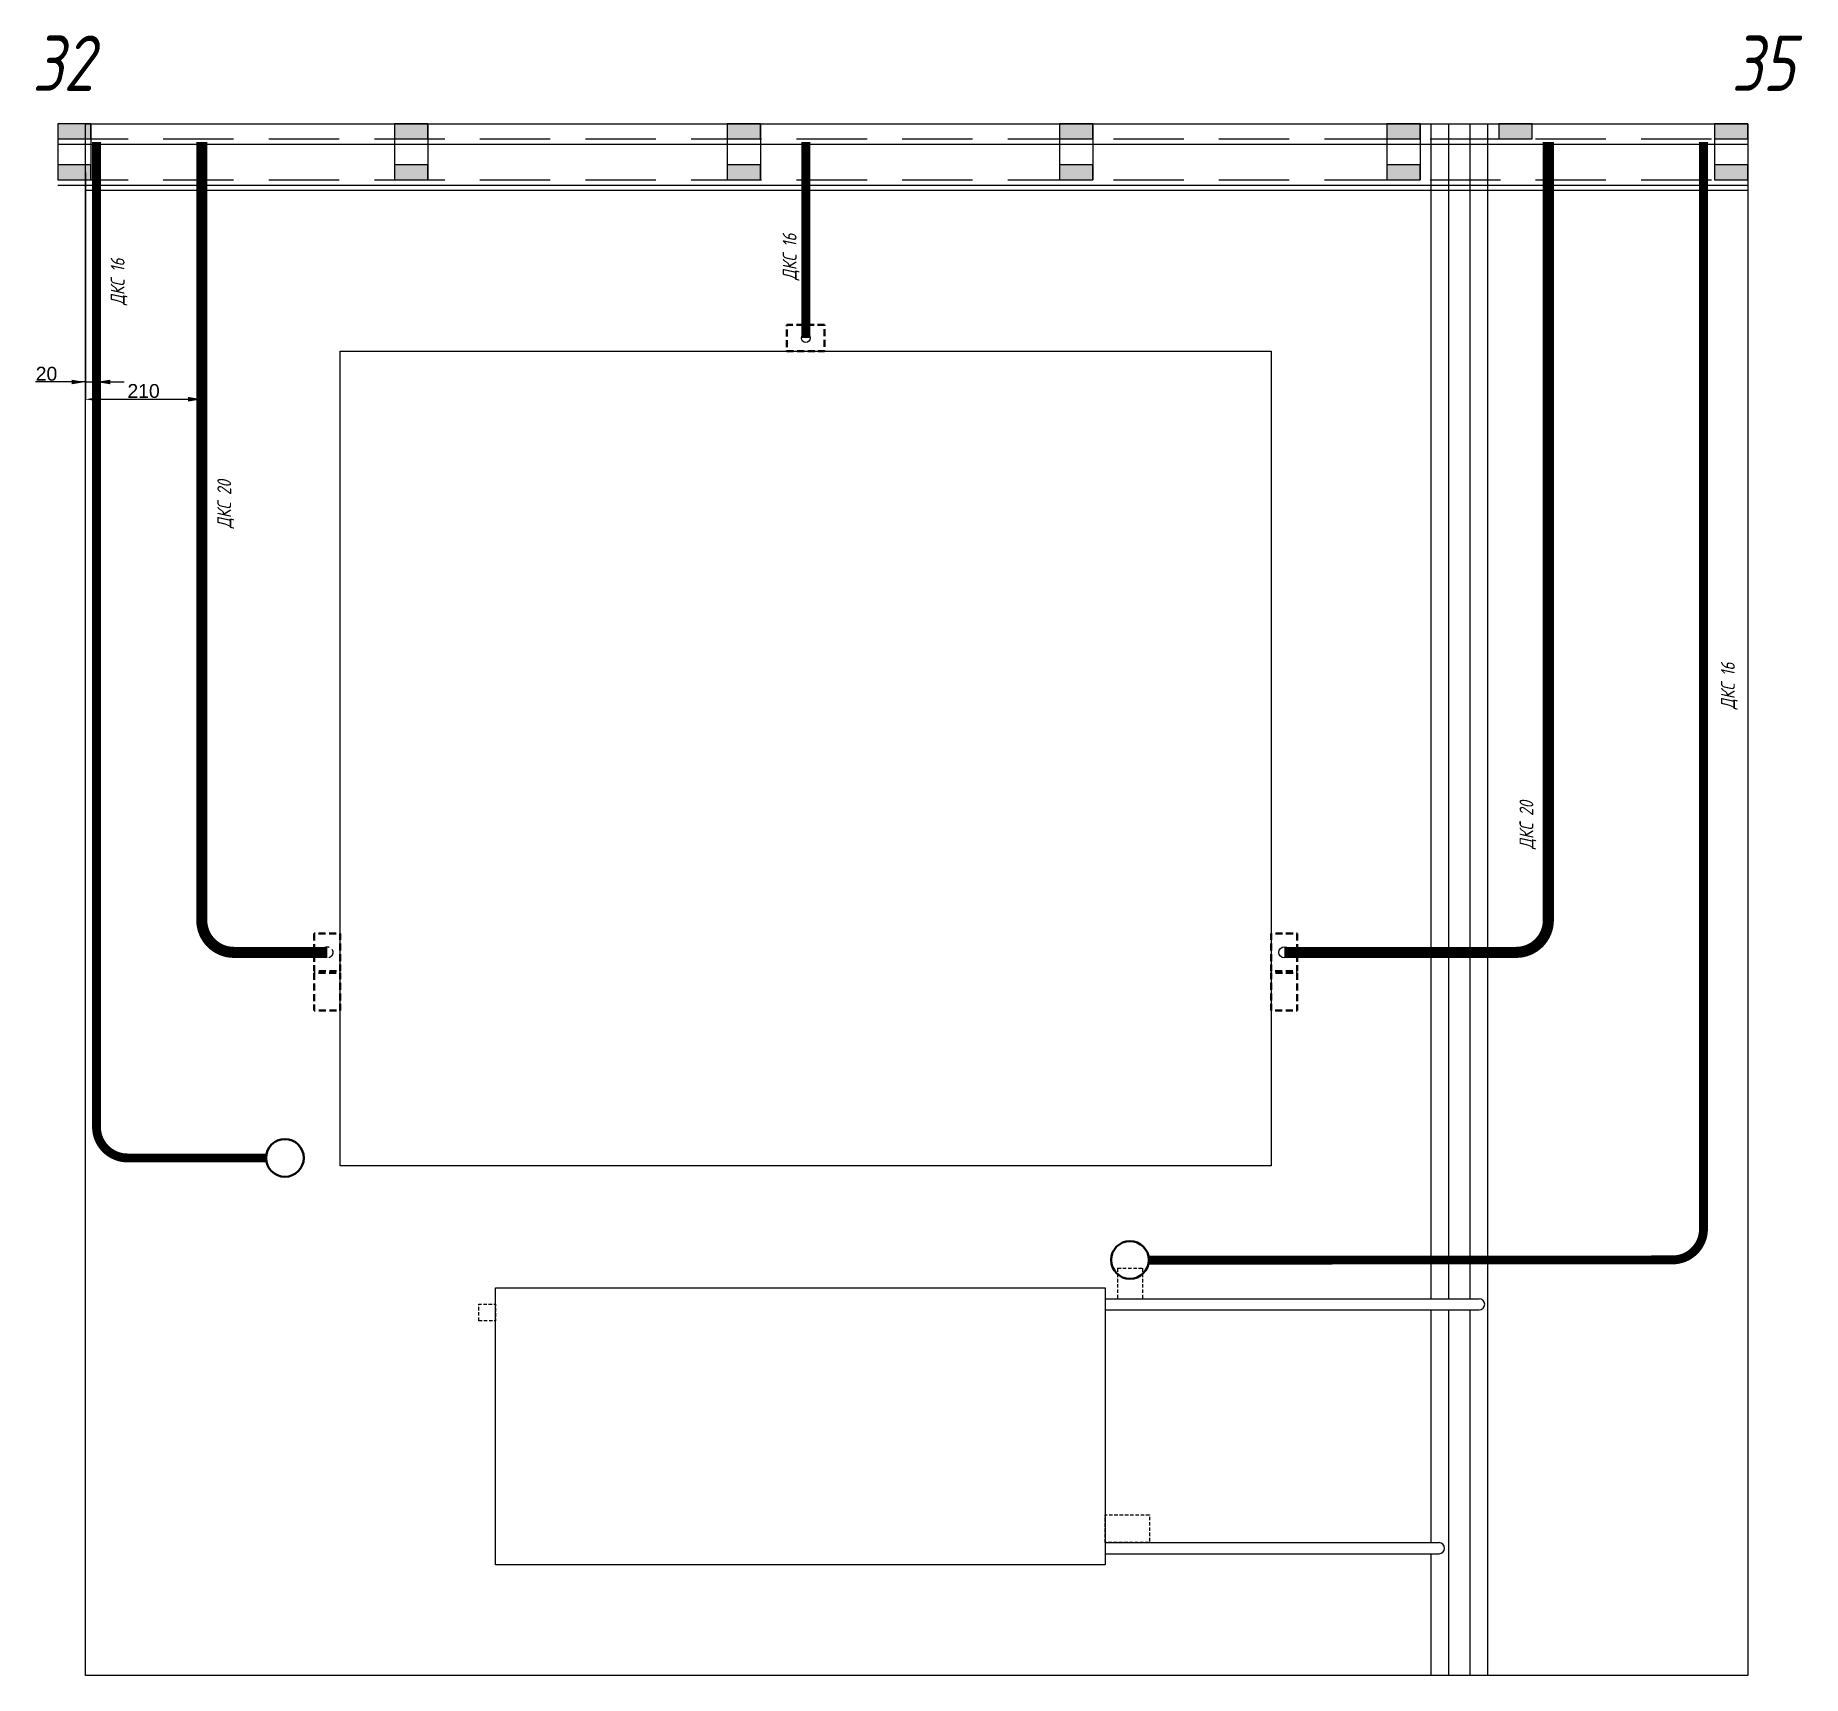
# Model space of a CAD drawing. Header units: millimetres. Extents: x -40 to 3149, y 0 to 2960.
import ezdxf
from ezdxf.enums import TextEntityAlignment as Align

# ---------------------------------------------------------------- set-up
doc = ezdxf.new("R2010")
doc.units = ezdxf.units.MM
doc.linetypes.add('DASHED', pattern=[19.05, 12.7, -6.35])
for name, color, linetype in [('01 Черновое', 7, 'Continuous'), ('02 ЭОМ и СС', 7, 'Continuous'), ('03 Потолок', 5, 'Continuous')]:
    doc.layers.add(name, color=color, linetype=linetype)
doc.styles.get("Standard").update_dxf_attribs({"font": 'arial.ttf'})
doc.styles.add('ГОСТ-ISOCPEUR', font='isocpeui.ttf', dxfattribs={"width": 0.8})
doc.dimstyles.new('ISO-25', dxfattribs={"dimtxt": 2.5, "dimasz": 2.5, "dimexe": 1.25, "dimexo": 0.625, "dimtad": 1, "dimtxsty": 'Standard', "dimcen": 2.5, "dimadec": 0, "dimazin": 0, "dimtfac": 1, "dimtmove": 0, "dimatfit": 3, "dimfxl": 1, "dimarcsym": 0})

# ---------------------------------------------------------------- blocks, each defined once
blk = doc.blocks.new('*D1')
at = {"color": 0, "lineweight": -2, "transparency": 16777216}
for p, q in [((50, 2389.4), (50, 2332.9)), ((70, 2389.4), (70, 2332.9)), ((50, 2334.2), (-40.3, 2334.2)), ((25, 2334.2), (0, 2334.2)), ((50, 2334.2), (70, 2334.2)), ((95, 2334.2), (120, 2334.2))]:
    blk.add_line(p, q, dxfattribs=at)
at = {"color": 0, "transparency": 16777216}
for points in [[(25, 2330), (25, 2338.3), (50, 2334.2)], [(95, 2338.3), (95, 2330), (70, 2334.2)]]:
    blk.add_solid(points, dxfattribs=at)
at = {"layer": 'Defpoints', "color": 0, "transparency": 16777216}
for p in [(50, 2390), (70, 2390), (70, 2334.2)]:
    blk.add_point(p, dxfattribs=at)
at = {"color": 0, "transparency": 16777216, "insert": (-20.2, 2348.9), "char_height": 25, "attachment_point": 5}
blk.add_mtext('20', dxfattribs=at)
blk = doc.blocks.new('*D2')
at = {"color": 0, "lineweight": -2, "transparency": 16777216}
for p, q in [((50, 2712.4), (50, 2301.8)), ((260, 2712.4), (260, 2301.8)), ((75, 2303), (235, 2303))]:
    blk.add_line(p, q, dxfattribs=at)
at = {"color": 0, "transparency": 16777216}
for points in [[(75, 2307.2), (75, 2298.8), (50, 2303)], [(235, 2298.8), (235, 2307.2), (260, 2303)]]:
    blk.add_solid(points, dxfattribs=at)
at = {"layer": 'Defpoints', "color": 0, "transparency": 16777216}
for p in [(50, 2713), (260, 2713), (260, 2303)]:
    blk.add_point(p, dxfattribs=at)
at = {"color": 0, "transparency": 16777216, "insert": (155, 2317.8), "char_height": 25, "attachment_point": 5}
blk.add_mtext('210', dxfattribs=at)

msp = doc.modelspace()

# ---------------------------------------------------------------- hatches: boundary and pattern name
at = {"layer": '03 Потолок', "lineweight": -2}
for points in [[(0, 2800), (0, 2773), (60, 2773), (60, 2800)], [(608, 2800), (608, 2773), (668, 2773), (668, 2800)], [(1208, 2800), (1208, 2773), (1268, 2773), (1268, 2800)], [(1808, 2800), (1808, 2773), (1868, 2773), (1868, 2800)], [(2398.625, 2800), (2398.625, 2773), (2458.625, 2773), (2458.625, 2800)], [(2600.625, 2800), (2600.625, 2773), (2660.625, 2773), (2660.625, 2800)], [(2990, 2800), (2990, 2773), (3050, 2773), (3050, 2800)], [(0, 2726), (0, 2699), (60, 2699), (60, 2726)], [(608, 2726), (608, 2699), (668, 2699), (668, 2726)], [(1208, 2726), (1208, 2699), (1268, 2699), (1268, 2726)], [(1808, 2726), (1808, 2699), (1868, 2699), (1868, 2726)], [(2398.625, 2726), (2398.625, 2699), (2458.625, 2699), (2458.625, 2726)], [(2990, 2726), (2990, 2699), (3050, 2699), (3050, 2726)]]:
    msp.add_hatch(color=256, dxfattribs=at).paths.add_polyline_path(points)

# ---------------------------------------------------------------- linework, layer by layer
at = {"layer": '01 Черновое'}
for p, q in [((2478, 2800), (2478, 680)), ((2510, 2800), (2510, 680)), ((2548, 2800), (2548, 680)), ((2580, 2800), (2580, 0)), ((1890, 680), (2565.089, 680)), ((1890, 660), (2565.089, 660)), ((2478, 660), (2478, 240)), ((2510, 660), (2510, 0)), ((2548, 660), (2548, 0)), ((1890, 240), (2492.725, 240)), ((1890, 220), (2492.725, 220)), ((2478, 220), (2478, 0))]:
    msp.add_line(p, q, dxfattribs=at)
at = {"layer": '01 Черновое', "linetype": 'DASHED', "ltscale": 0.5}
for p, q in [((1912.5, 735), (1957.5, 735)), ((1912.5, 735), (1912.5, 680)), ((1957.5, 735), (1957.5, 680))]:
    msp.add_line(p, q, dxfattribs=at)
at = {"layer": '01 Черновое'}
for points in [[(50, 0), (50, 2800), (3050, 2800), (3050, 0)], [(510, 920), (510, 2390), (2190, 2390), (2190, 920)], [(790, 200), (790, 700), (1890, 700), (1890, 200)]]:
    msp.add_lwpolyline(points, close=True, dxfattribs=at)
at = {"layer": '01 Черновое', "linetype": 'DASHED', "ltscale": 0.5, "flags": 128}
for points in [[(760, 640), (760, 670), (790, 670), (790, 640)], [(1890, 240), (1890, 290), (1970, 290), (1970, 240)]]:
    msp.add_lwpolyline(points, close=True, dxfattribs=at)
at = {"layer": '01 Черновое'}
for centre in [(2565.089, 670), (2492.725, 230)]:
    msp.add_arc(centre, 10, 270, 90, dxfattribs=at)
at = {"layer": '02 ЭОМ и СС', "flags": 128}
msp.add_lwpolyline([(376, 934.097, 16, 16, 0), (126, 934.097, 16, 16, -0.41421356), (70, 990.097, 16, 16, 0), (70, 2767, 16, 16, 0)], format="xyseb", dxfattribs=at)
msp.add_lwpolyline([(376, 934.097, 16, 16, 0), (126, 934.097, 16, 16, -0.41421356), (70, 990.097, 16, 16, 0), (70, 2767, 16, 16, 0)], format="xyseb", dxfattribs=at)
at = {"layer": '02 ЭОМ и СС', "color": 1, "const_width": 20, "flags": 128}
for points in [[(260, 2767), (260, 1363, 0.41421356), (318, 1305), (486.5, 1305)], [(260, 2767), (260, 1363, 0.41421356), (318, 1305), (486.5, 1305)], [(2690, 2767), (2690, 1363, -0.41421356), (2632, 1305), (2213.5, 1305)], [(2690, 2767), (2690, 1363, -0.41421356), (2632, 1305), (2213.5, 1305)]]:
    msp.add_lwpolyline(points, format="xyb", dxfattribs=at)
at = {"layer": '02 ЭОМ и СС', "const_width": 16, "flags": 128}
msp.add_lwpolyline([(1350, 2413.5), (1350, 2767)], dxfattribs=at)
msp.add_lwpolyline([(1350, 2413.5), (1350, 2767)], dxfattribs=at)
at = {"layer": '02 ЭОМ и СС', "color": 254, "const_width": 16}
msp.add_lwpolyline([(1968.999, 749.705), (2914, 750.097, 0.41421356), (2970, 806.097), (2970, 2767)], format="xyb", dxfattribs=at)
msp.add_lwpolyline([(1968.999, 749.705), (2914, 750.097, 0.41421356), (2970, 806.097), (2970, 2767)], format="xyb", dxfattribs=at)
at = {"layer": '02 ЭОМ и СС', "linetype": 'DASHED', "lineweight": 40, "flags": 128}
msp.add_lwpolyline([(1384, 2437), (1316, 2437), (1316, 2390), (1384, 2390)], close=True, dxfattribs=at)
msp.add_lwpolyline([(1384, 2437), (1316, 2437), (1316, 2390), (1384, 2390)], close=True, dxfattribs=at)
at = {"layer": '02 ЭОМ и СС', "color": 1, "linetype": 'DASHED', "lineweight": 40, "flags": 128}
for points in [[(463, 1339), (463, 1271), (510, 1271), (510, 1339)], [(2237, 1339), (2237, 1271), (2190, 1271), (2190, 1339)], [(2237, 1339), (2237, 1271), (2190, 1271), (2190, 1339)], [(463, 1268), (463, 1200), (510, 1200), (510, 1268)], [(2237, 1268), (2237, 1200), (2190, 1200), (2190, 1268)], [(2237, 1268), (2237, 1200), (2190, 1200), (2190, 1268)]]:
    msp.add_lwpolyline(points, close=True, dxfattribs=at)
at = {"layer": '02 ЭОМ и СС'}
msp.add_circle((1350, 2413.5), 8, dxfattribs=at)
msp.add_circle((1350, 2413.5), 8, dxfattribs=at)
at = {"layer": '02 ЭОМ и СС', "color": 1, "linetype": 'DASHED'}
msp.add_circle((486.5, 1305), 10, dxfattribs=at)
msp.add_circle((486.5, 1305), 10, dxfattribs=at)
at = {"layer": '02 ЭОМ и СС', "color": 1}
msp.add_circle((2213.5, 1305), 10, dxfattribs=at)
msp.add_circle((2213.5, 1305), 10, dxfattribs=at)
at = {"layer": '02 ЭОМ и СС', "lineweight": 40}
for centre in [(410, 934.097), (410, 934.097), (1935, 750), (1935, 750)]:
    msp.add_circle(centre, 34, dxfattribs=at)
at = {"layer": '03 Потолок', "color": 7, "lineweight": -2}
for p, q in [((0, 2800), (0, 2699)), ((60, 2800), (60, 2699)), ((608, 2800), (608, 2699)), ((668, 2800), (668, 2699)), ((1208, 2800), (1208, 2699)), ((1268, 2800), (1268, 2699)), ((1808, 2800), (1808, 2699)), ((1868, 2800), (1868, 2699)), ((2398.625, 2800), (2398.625, 2699)), ((2458.625, 2800), (2458.625, 2699)), ((2990, 2800), (2990, 2699)), ((3050, 2800), (3050, 2722.5))]:
    msp.add_line(p, q, dxfattribs=at)
at = {"layer": '03 Потолок', "color": 7, "linetype": 'DASHED', "ltscale": 10}
for p, q in [((0, 2773), (3050, 2773)), ((0, 2699), (3050, 2699))]:
    msp.add_line(p, q, dxfattribs=at)
at = {"layer": '03 Потолок', "color": 7, "ltscale": 10}
for p, q in [((0, 2763.5), (3050, 2763.5)), ((0, 2689.5), (3050, 2689.5)), ((50, 2680), (3050, 2680))]:
    msp.add_line(p, q, dxfattribs=at)
at = {"layer": '03 Потолок', "color": 7, "lineweight": -2}
for points in [[(0, 2800), (0, 2773), (60, 2773), (60, 2800)], [(0, 2800), (0, 2773), (60, 2773), (60, 2800)], [(608, 2800), (608, 2773), (668, 2773), (668, 2800)], [(608, 2800), (608, 2773), (668, 2773), (668, 2800)], [(1208, 2800), (1208, 2773), (1268, 2773), (1268, 2800)], [(1208, 2800), (1208, 2773), (1268, 2773), (1268, 2800)], [(1808, 2800), (1808, 2773), (1868, 2773), (1868, 2800)], [(1808, 2800), (1808, 2773), (1868, 2773), (1868, 2800)], [(2398.625, 2800), (2398.625, 2773), (2458.625, 2773), (2458.625, 2800)], [(2398.625, 2800), (2398.625, 2773), (2458.625, 2773), (2458.625, 2800)], [(2600.625, 2800), (2600.625, 2773), (2660.625, 2773), (2660.625, 2800)], [(2990, 2800), (2990, 2773), (3050, 2773), (3050, 2800)], [(2990, 2800), (2990, 2773), (3050, 2773), (3050, 2800)], [(0, 2726), (0, 2699), (60, 2699), (60, 2726)], [(0, 2726), (0, 2699), (60, 2699), (60, 2726)], [(608, 2726), (608, 2699), (668, 2699), (668, 2726)], [(608, 2726), (608, 2699), (668, 2699), (668, 2726)], [(1208, 2726), (1208, 2699), (1268, 2699), (1268, 2726)], [(1208, 2726), (1208, 2699), (1268, 2699), (1268, 2726)], [(1808, 2726), (1808, 2699), (1868, 2699), (1868, 2726)], [(1808, 2726), (1808, 2699), (1868, 2699), (1868, 2726)], [(2398.625, 2726), (2398.625, 2699), (2458.625, 2699), (2458.625, 2726)], [(2398.625, 2726), (2398.625, 2699), (2458.625, 2699), (2458.625, 2726)], [(2990, 2726), (2990, 2699), (3050, 2699), (3050, 2726)], [(2990, 2726), (2990, 2699), (3050, 2699), (3050, 2726)]]:
    msp.add_lwpolyline(points, close=True, dxfattribs=at)

# ---------------------------------------------------------------- texts
at = {"layer": '01 Черновое', "style": 'ГОСТ-ISOCPEUR', "width": 0.8}
for s, p in [('32', (9.534, 2909.449)), ('35', (3077.613, 2909.449))]:
    msp.add_text(s, height=100, dxfattribs=at).set_placement(p, align=Align.MIDDLE)
at = {"layer": '02 ЭОМ и СС', "char_height": 25, "width": 270.31285, "attachment_point": 1, "rotation": 90, "style": 'ГОСТ-ISOCPEUR'}
for insert in [(1308.347, 2517.996), (95.707, 2473.024)]:
    msp.add_mtext('{ДКС 16}', dxfattribs=dict(at, insert=insert))
at = {"layer": '02 ЭОМ и СС', "color": 1, "char_height": 25, "width": 270.31285, "rotation": 90, "style": 'ГОСТ-ISOCPEUR'}
for insert, attachment_point in [((318.215, 2070.53), 7), ((2637.939, 1491.56), 1)]:
    msp.add_mtext('{ДКС 20}', dxfattribs=dict(at, insert=insert, attachment_point=attachment_point))
at = {"layer": '02 ЭОМ и СС', "color": 254, "insert": (3001.529, 1743.88), "char_height": 25, "width": 270.31285, "attachment_point": 1, "rotation": 90, "style": 'ГОСТ-ISOCPEUR'}
msp.add_mtext('{ДКС 16}', dxfattribs=at)

# ---------------------------------------------------------------- dimensions: what is measured, and where the dimension line sits
dim = msp.add_linear_dim(base=(260, 2303), p1=(50, 2713), p2=(260, 2713), dimstyle='ISO-25', override={"dimtxt": 25, "dimasz": 25, "dimgap": 2})
dim.commit()
dim.dimension.update_dxf_attribs({"geometry": '*D2', "text_midpoint": (155, 2317.764)})
dim = msp.add_linear_dim(base=(70, 2334.167), p1=(50, 2390), p2=(70, 2390), dimstyle='ISO-25', override={"dimtxt": 25, "dimasz": 25, "dimgap": 2})
dim.commit()
dim.dimension.update_dxf_attribs({"geometry": '*D1', "text_midpoint": (-20.162, 2334.167), "dimtype": 160})

doc.saveas('drawing.dxf')
